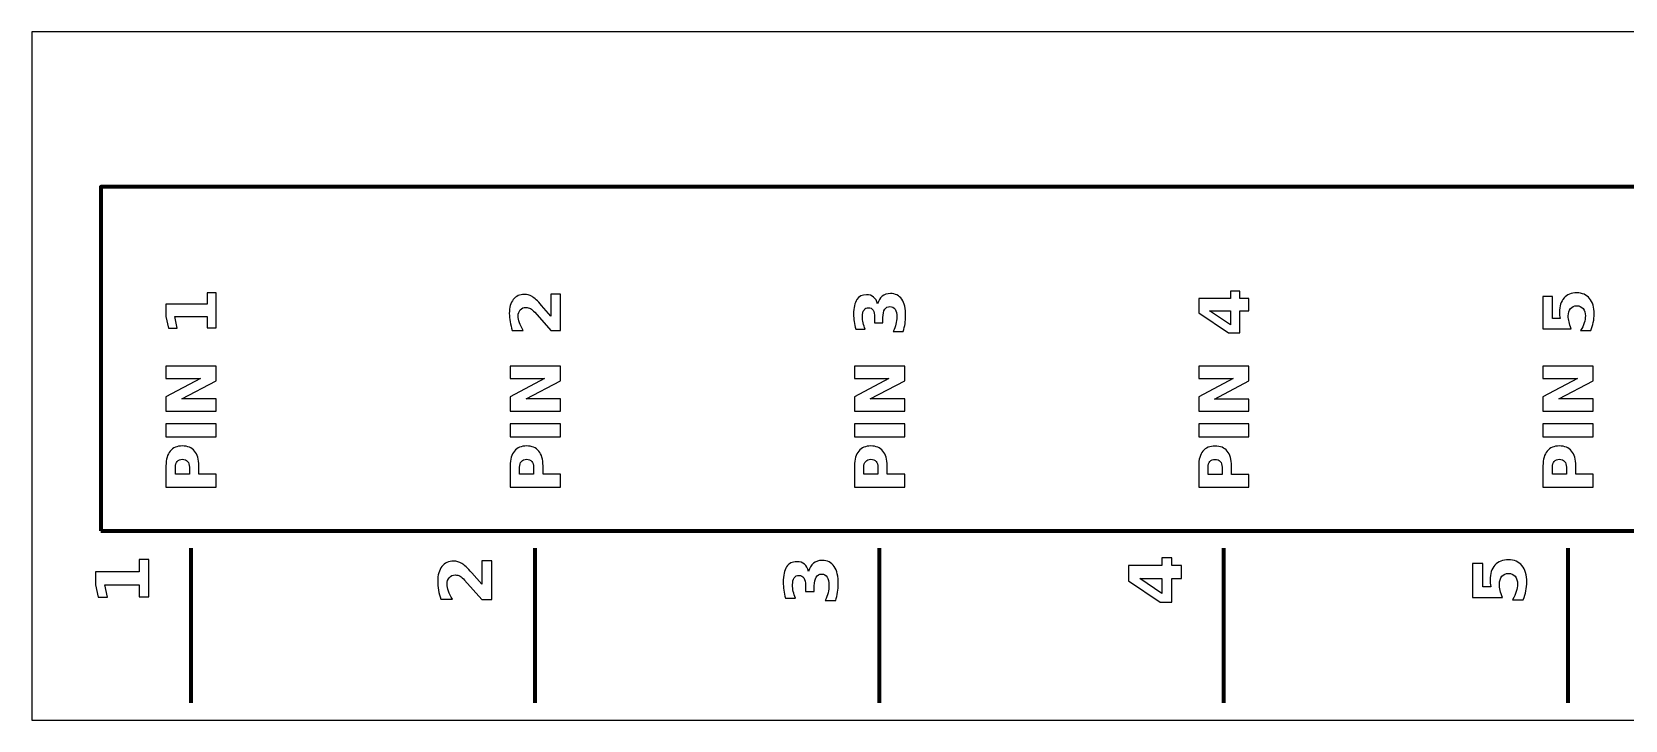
# Model space of a CAD drawing. Header units: centimetres. Extents: x -19.5 to -1.5, y -15.8 to -13.8.
# Drawn here: x -19.5 to -14.872, y -15.85 to -13.85 of the extents above; entities that cross this region are included whole.
import ezdxf

# ---------------------------------------------------------------- set-up
doc = ezdxf.new("R2010")
doc.units = ezdxf.units.CM
doc.header["$MEASUREMENT"] = 0
doc.layers.add('Layer 1', color=7, linetype='Continuous')

msp = doc.modelspace()

# ---------------------------------------------------------------- linework, layer by layer
at = {"layer": 'Layer 1', "color": 7}
msp.add_open_spline([(-19.5, -13.85), (-19.5, -13.85), (-1.5, -13.85), (-1.5, -13.85), (-1.5, -13.85), (-1.5, -13.85), (-1.5, -15.85), (-1.5, -15.85), (-1.5, -15.85), (-1.5, -15.85), (-19.5, -15.85), (-19.5, -15.85), (-19.5, -15.85), (-19.5, -15.85), (-19.5, -13.85), (-19.5, -13.85)], degree=3, knots=[0, 0, 0, 0, 0.25, 0.25, 0.25, 0.25, 0.5, 0.5, 0.5, 0.5, 0.75, 0.75, 0.75, 0.75, 1, 1, 1, 1], dxfattribs=at)
msp.add_open_spline([(-19.5, -13.85), (-19.5, -13.85), (-1.5, -13.85), (-1.5, -13.85), (-1.5, -13.85), (-1.5, -13.85), (-1.5, -15.85), (-1.5, -15.85), (-1.5, -15.85), (-1.5, -15.85), (-19.5, -15.85), (-19.5, -15.85), (-19.5, -15.85), (-19.5, -15.85), (-19.5, -13.85), (-19.5, -13.85)], degree=3, knots=[0, 0, 0, 0, 0.25, 0.25, 0.25, 0.25, 0.5, 0.5, 0.5, 0.5, 0.75, 0.75, 0.75, 0.75, 1, 1, 1, 1], dxfattribs=at)
at = {"layer": 'Layer 1', "color": 250, "lineweight": 100}
msp.add_open_spline([(-19.30001, -15.3), (-19.30001, -15.3), (-19.30001, -14.3), (-19.30001, -14.3), (-19.30001, -14.3), (-19.30001, -14.3), (-1.70001, -14.3), (-1.70001, -14.3), (-1.70001, -14.3), (-1.70001, -14.3), (-1.70001, -15.3), (-1.70001, -15.3), (-1.70001, -15.3), (-1.70001, -15.3), (-19.30001, -15.3), (-19.30001, -15.3)], degree=3, knots=[0, 0, 0, 0, 0.25, 0.25, 0.25, 0.25, 0.5, 0.5, 0.5, 0.5, 0.75, 0.75, 0.75, 0.75, 1, 1, 1, 1], dxfattribs=at)
at = {"layer": 'Layer 1', "color": 250}
for points, knots in [([(-18.99057, -14.71027), (-18.99057, -14.71027), (-18.99057, -14.67707), (-18.99057, -14.67707), (-18.99057, -14.67707), (-18.99057, -14.67707), (-19.0848, -14.67707), (-19.0848, -14.67707), (-19.0848, -14.67707), (-19.0848, -14.67707), (-19.07777, -14.71113), (-19.07777, -14.71113), (-19.07777, -14.71113), (-19.07777, -14.71113), (-19.10337, -14.71113), (-19.10337, -14.71113), (-19.10337, -14.71113), (-19.10337, -14.71113), (-19.1104, -14.67727), (-19.1104, -14.67727), (-19.1104, -14.67727), (-19.1104, -14.67727), (-19.1104, -14.64153), (-19.1104, -14.64153), (-19.1104, -14.64153), (-19.1104, -14.64153), (-18.99057, -14.64153), (-18.99057, -14.64153), (-18.99057, -14.64153), (-18.99057, -14.64153), (-18.99057, -14.60833), (-18.99057, -14.60833), (-18.99057, -14.60833), (-18.99057, -14.60833), (-18.9646, -14.60833), (-18.9646, -14.60833), (-18.9646, -14.60833), (-18.9646, -14.60833), (-18.9646, -14.71027), (-18.9646, -14.71027), (-18.9646, -14.71027), (-18.9646, -14.71027), (-18.99057, -14.71027), (-18.99057, -14.71027)], [0, 0, 0, 0, 0.0909091, 0.0909091, 0.0909091, 0.0909091, 0.1818182, 0.1818182, 0.1818182, 0.1818182, 0.2727273, 0.2727273, 0.2727273, 0.2727273, 0.3636364, 0.3636364, 0.3636364, 0.3636364, 0.4545455, 0.4545455, 0.4545455, 0.4545455, 0.5454545, 0.5454545, 0.5454545, 0.5454545, 0.6363636, 0.6363636, 0.6363636, 0.6363636, 0.7272727, 0.7272727, 0.7272727, 0.7272727, 0.8181818, 0.8181818, 0.8181818, 0.8181818, 0.9090909, 0.9090909, 0.9090909, 0.9090909, 1, 1, 1, 1]), ([(-17.99223, -14.67607), (-17.99223, -14.67607), (-17.99223, -14.6119), (-17.99223, -14.6119), (-17.99223, -14.6119), (-17.99223, -14.6119), (-17.9646, -14.6119), (-17.9646, -14.6119), (-17.9646, -14.6119), (-17.9646, -14.6119), (-17.9646, -14.71787), (-17.9646, -14.71787), (-17.9646, -14.71787), (-17.9646, -14.71787), (-17.99223, -14.71787), (-17.99223, -14.71787), (-17.99223, -14.71787), (-17.99223, -14.71787), (-18.0392, -14.66463), (-18.0392, -14.66463), (-18.0392, -14.66463), (-18.0435, -14.65987), (-18.0477, -14.65637), (-18.0518, -14.6541), (-18.0518, -14.6541), (-18.0559, -14.6518), (-18.06017, -14.65067), (-18.0646, -14.65067), (-18.0646, -14.65067), (-18.07143, -14.65067), (-18.07693, -14.65297), (-18.0811, -14.65757), (-18.0811, -14.65757), (-18.08527, -14.66213), (-18.08733, -14.66823), (-18.08733, -14.67587), (-18.08733, -14.67587), (-18.08733, -14.68173), (-18.08607, -14.68813), (-18.08357, -14.6951), (-18.08357, -14.6951), (-18.08107, -14.70207), (-18.07733, -14.70953), (-18.0724, -14.71747), (-18.0724, -14.71747), (-18.0724, -14.71747), (-18.10443, -14.71747), (-18.10443, -14.71747), (-18.10443, -14.71747), (-18.10723, -14.709), (-18.10937, -14.70063), (-18.11083, -14.69237), (-18.11083, -14.69237), (-18.1123, -14.6841), (-18.11303, -14.676), (-18.11303, -14.66803), (-18.11303, -14.66803), (-18.11303, -14.6506), (-18.1092, -14.63703), (-18.1015, -14.62737), (-18.1015, -14.62737), (-18.09383, -14.6177), (-18.08313, -14.61287), (-18.06937, -14.61287), (-18.06937, -14.61287), (-18.06143, -14.61287), (-18.05403, -14.61493), (-18.04717, -14.61903), (-18.04717, -14.61903), (-18.0403, -14.62313), (-18.0311, -14.63177), (-18.01957, -14.6449), (-18.01957, -14.6449), (-18.01957, -14.6449), (-17.99223, -14.67607), (-17.99223, -14.67607)], [0, 0, 0, 0, 0.0526316, 0.0526316, 0.0526316, 0.0526316, 0.1052632, 0.1052632, 0.1052632, 0.1052632, 0.1578947, 0.1578947, 0.1578947, 0.1578947, 0.2105263, 0.2105263, 0.2105263, 0.2105263, 0.2631579, 0.2631579, 0.2631579, 0.2631579, 0.3157895, 0.3157895, 0.3157895, 0.3157895, 0.3684211, 0.3684211, 0.3684211, 0.3684211, 0.4210526, 0.4210526, 0.4210526, 0.4210526, 0.4736842, 0.4736842, 0.4736842, 0.4736842, 0.5263158, 0.5263158, 0.5263158, 0.5263158, 0.5789474, 0.5789474, 0.5789474, 0.5789474, 0.6315789, 0.6315789, 0.6315789, 0.6315789, 0.6842105, 0.6842105, 0.6842105, 0.6842105, 0.7368421, 0.7368421, 0.7368421, 0.7368421, 0.7894737, 0.7894737, 0.7894737, 0.7894737, 0.8421053, 0.8421053, 0.8421053, 0.8421053, 0.8947368, 0.8947368, 0.8947368, 0.8947368, 0.9473684, 0.9473684, 0.9473684, 0.9473684, 1, 1, 1, 1]), ([(-17.04323, -14.64053), (-17.0407, -14.63073), (-17.03627, -14.62323), (-17.03, -14.61813), (-17.03, -14.61813), (-17.0237, -14.61303), (-17.01573, -14.61047), (-17.00603, -14.61047), (-17.00603, -14.61047), (-16.99157, -14.61047), (-16.98057, -14.616), (-16.97303, -14.62707), (-16.97303, -14.62707), (-16.96553, -14.63813), (-16.96177, -14.65427), (-16.96177, -14.6755), (-16.96177, -14.6755), (-16.96177, -14.683), (-16.96237, -14.6905), (-16.96357, -14.69803), (-16.96357, -14.69803), (-16.96477, -14.70553), (-16.9666, -14.71297), (-16.969, -14.72033), (-16.969, -14.72033), (-16.969, -14.72033), (-16.998, -14.72033), (-16.998, -14.72033), (-16.998, -14.72033), (-16.9945, -14.7133), (-16.99183, -14.70633), (-16.99003, -14.6994), (-16.99003, -14.6994), (-16.98827, -14.69247), (-16.98737, -14.68563), (-16.98737, -14.67893), (-16.98737, -14.67893), (-16.98737, -14.66897), (-16.9891, -14.66133), (-16.99253, -14.65603), (-16.99253, -14.65603), (-16.996, -14.65073), (-17.00093, -14.64807), (-17.0074, -14.64807), (-17.0074, -14.64807), (-17.01403, -14.64807), (-17.01907, -14.6508), (-17.02247, -14.65623), (-17.02247, -14.65623), (-17.0259, -14.66167), (-17.0276, -14.6697), (-17.0276, -14.6803), (-17.0276, -14.6803), (-17.0276, -14.6803), (-17.0276, -14.69533), (-17.0276, -14.69533), (-17.0276, -14.69533), (-17.0276, -14.69533), (-17.05183, -14.69533), (-17.05183, -14.69533), (-17.05183, -14.69533), (-17.05183, -14.69533), (-17.05183, -14.67953), (-17.05183, -14.67953), (-17.05183, -14.67953), (-17.05183, -14.67007), (-17.0533, -14.66307), (-17.05627, -14.65843), (-17.05627, -14.65843), (-17.05923, -14.6538), (-17.06373, -14.6515), (-17.06977, -14.6515), (-17.06977, -14.6515), (-17.07537, -14.6515), (-17.0797, -14.65373), (-17.08273, -14.65823), (-17.08273, -14.65823), (-17.0858, -14.66273), (-17.08733, -14.66907), (-17.08733, -14.67727), (-17.08733, -14.67727), (-17.08733, -14.68333), (-17.08667, -14.68943), (-17.0853, -14.69563), (-17.0853, -14.69563), (-17.08393, -14.7018), (-17.0819, -14.70793), (-17.07923, -14.71407), (-17.07923, -14.71407), (-17.07923, -14.71407), (-17.10677, -14.71407), (-17.10677, -14.71407), (-17.10677, -14.71407), (-17.10887, -14.70663), (-17.11043, -14.6993), (-17.11147, -14.692), (-17.11147, -14.692), (-17.1125, -14.6847), (-17.11303, -14.67757), (-17.11303, -14.67053), (-17.11303, -14.67053), (-17.11303, -14.6516), (-17.10993, -14.6374), (-17.1037, -14.628), (-17.1037, -14.628), (-17.0975, -14.6186), (-17.08813, -14.6139), (-17.07563, -14.6139), (-17.07563, -14.6139), (-17.06713, -14.6139), (-17.06013, -14.61613), (-17.0547, -14.62063), (-17.0547, -14.62063), (-17.04927, -14.62513), (-17.04543, -14.63177), (-17.04323, -14.64053)], [0, 0, 0, 0, 0.0344828, 0.0344828, 0.0344828, 0.0344828, 0.0689655, 0.0689655, 0.0689655, 0.0689655, 0.1034483, 0.1034483, 0.1034483, 0.1034483, 0.137931, 0.137931, 0.137931, 0.137931, 0.1724138, 0.1724138, 0.1724138, 0.1724138, 0.2068966, 0.2068966, 0.2068966, 0.2068966, 0.2413793, 0.2413793, 0.2413793, 0.2413793, 0.2758621, 0.2758621, 0.2758621, 0.2758621, 0.3103448, 0.3103448, 0.3103448, 0.3103448, 0.3448276, 0.3448276, 0.3448276, 0.3448276, 0.3793103, 0.3793103, 0.3793103, 0.3793103, 0.4137931, 0.4137931, 0.4137931, 0.4137931, 0.4482759, 0.4482759, 0.4482759, 0.4482759, 0.4827586, 0.4827586, 0.4827586, 0.4827586, 0.5172414, 0.5172414, 0.5172414, 0.5172414, 0.5517241, 0.5517241, 0.5517241, 0.5517241, 0.5862069, 0.5862069, 0.5862069, 0.5862069, 0.6206897, 0.6206897, 0.6206897, 0.6206897, 0.6551724, 0.6551724, 0.6551724, 0.6551724, 0.6896552, 0.6896552, 0.6896552, 0.6896552, 0.7241379, 0.7241379, 0.7241379, 0.7241379, 0.7586207, 0.7586207, 0.7586207, 0.7586207, 0.7931034, 0.7931034, 0.7931034, 0.7931034, 0.8275862, 0.8275862, 0.8275862, 0.8275862, 0.862069, 0.862069, 0.862069, 0.862069, 0.8965517, 0.8965517, 0.8965517, 0.8965517, 0.9310345, 0.9310345, 0.9310345, 0.9310345, 0.9655172, 0.9655172, 0.9655172, 0.9655172, 1, 1, 1, 1]), ([(-16.1105, -14.66648), (-16.1105, -14.66648), (-16.1105, -14.62468), (-16.1105, -14.62468), (-16.1105, -14.62468), (-16.1105, -14.62468), (-16.0185, -14.62468), (-16.0185, -14.62468), (-16.0185, -14.62468), (-16.0185, -14.62468), (-16.0185, -14.60388), (-16.0185, -14.60388), (-16.0185, -14.60388), (-16.0185, -14.60388), (-15.99127, -14.60388), (-15.99127, -14.60388), (-15.99127, -14.60388), (-15.99127, -14.60388), (-15.99127, -14.62468), (-15.99127, -14.62468), (-15.99127, -14.62468), (-15.99127, -14.62468), (-15.9647, -14.62468), (-15.9647, -14.62468), (-15.9647, -14.62468), (-15.9647, -14.62468), (-15.9647, -14.66021), (-15.9647, -14.66021), (-15.9647, -14.66021), (-15.9647, -14.66021), (-15.99127, -14.66021), (-15.99127, -14.66021), (-15.99127, -14.66021), (-15.99127, -14.66021), (-15.99127, -14.72488), (-15.99127, -14.72488), (-15.99127, -14.72488), (-15.99127, -14.72488), (-16.0235, -14.72488), (-16.0235, -14.72488), (-16.0235, -14.72488), (-16.0235, -14.72488), (-16.1105, -14.66648), (-16.1105, -14.66648)], [0, 0, 0, 0, 0.0909091, 0.0909091, 0.0909091, 0.0909091, 0.1818182, 0.1818182, 0.1818182, 0.1818182, 0.2727273, 0.2727273, 0.2727273, 0.2727273, 0.3636364, 0.3636364, 0.3636364, 0.3636364, 0.4545455, 0.4545455, 0.4545455, 0.4545455, 0.5454545, 0.5454545, 0.5454545, 0.5454545, 0.6363636, 0.6363636, 0.6363636, 0.6363636, 0.7272727, 0.7272727, 0.7272727, 0.7272727, 0.8181818, 0.8181818, 0.8181818, 0.8181818, 0.9090909, 0.9090909, 0.9090909, 0.9090909, 1, 1, 1, 1]), ([(-15.1104, -14.7125), (-15.1104, -14.7125), (-15.1104, -14.61903), (-15.1104, -14.61903), (-15.1104, -14.61903), (-15.1104, -14.61903), (-15.08277, -14.61903), (-15.08277, -14.61903), (-15.08277, -14.61903), (-15.08277, -14.61903), (-15.08277, -14.68253), (-15.08277, -14.68253), (-15.08277, -14.68253), (-15.08277, -14.68253), (-15.0602, -14.68253), (-15.0602, -14.68253), (-15.0602, -14.68253), (-15.06097, -14.67967), (-15.06157, -14.6768), (-15.062, -14.6739), (-15.062, -14.6739), (-15.06243, -14.671), (-15.06263, -14.66797), (-15.06263, -14.66487), (-15.06263, -14.66487), (-15.06263, -14.64707), (-15.0582, -14.63323), (-15.0493, -14.62333), (-15.0493, -14.62333), (-15.04043, -14.61343), (-15.02803, -14.6085), (-15.01217, -14.6085), (-15.01217, -14.6085), (-14.9964, -14.6085), (-14.98407, -14.6139), (-14.97513, -14.62467), (-14.97513, -14.62467), (-14.96623, -14.63543), (-14.96177, -14.6504), (-14.96177, -14.66953), (-14.96177, -14.66953), (-14.96177, -14.6778), (-14.96257, -14.686), (-14.96417, -14.6941), (-14.96417, -14.6941), (-14.96577, -14.7022), (-14.96817, -14.71027), (-14.97143, -14.71827), (-14.97143, -14.71827), (-14.97143, -14.71827), (-15.00103, -14.71827), (-15.00103, -14.71827), (-15.00103, -14.71827), (-14.99647, -14.71033), (-14.99307, -14.7028), (-14.99077, -14.69567), (-14.99077, -14.69567), (-14.9885, -14.68853), (-14.98737, -14.6818), (-14.98737, -14.6755), (-14.98737, -14.6755), (-14.98737, -14.66637), (-14.9896, -14.6592), (-14.99407, -14.65397), (-14.99407, -14.65397), (-14.9985, -14.64873), (-15.00453, -14.6461), (-15.01213, -14.6461), (-15.01213, -14.6461), (-15.01983, -14.6461), (-15.02587, -14.64873), (-15.0303, -14.65397), (-15.0303, -14.65397), (-15.03473, -14.6592), (-15.03693, -14.66637), (-15.03693, -14.6755), (-15.03693, -14.6755), (-15.03693, -14.6809), (-15.03623, -14.68667), (-15.03483, -14.69277), (-15.03483, -14.69277), (-15.03343, -14.6989), (-15.03127, -14.70547), (-15.02833, -14.7125), (-15.02833, -14.7125), (-15.02833, -14.7125), (-15.1104, -14.7125), (-15.1104, -14.7125)], [0, 0, 0, 0, 0.0454545, 0.0454545, 0.0454545, 0.0454545, 0.0909091, 0.0909091, 0.0909091, 0.0909091, 0.1363636, 0.1363636, 0.1363636, 0.1363636, 0.1818182, 0.1818182, 0.1818182, 0.1818182, 0.2272727, 0.2272727, 0.2272727, 0.2272727, 0.2727273, 0.2727273, 0.2727273, 0.2727273, 0.3181818, 0.3181818, 0.3181818, 0.3181818, 0.3636364, 0.3636364, 0.3636364, 0.3636364, 0.4090909, 0.4090909, 0.4090909, 0.4090909, 0.4545455, 0.4545455, 0.4545455, 0.4545455, 0.5, 0.5, 0.5, 0.5, 0.5454545, 0.5454545, 0.5454545, 0.5454545, 0.5909091, 0.5909091, 0.5909091, 0.5909091, 0.6363636, 0.6363636, 0.6363636, 0.6363636, 0.6818182, 0.6818182, 0.6818182, 0.6818182, 0.7272727, 0.7272727, 0.7272727, 0.7272727, 0.7727273, 0.7727273, 0.7727273, 0.7727273, 0.8181818, 0.8181818, 0.8181818, 0.8181818, 0.8636364, 0.8636364, 0.8636364, 0.8636364, 0.9090909, 0.9090909, 0.9090909, 0.9090909, 0.9545455, 0.9545455, 0.9545455, 0.9545455, 1, 1, 1, 1]), ([(-16.07953, -14.66021), (-16.07953, -14.66021), (-16.0185, -14.70145), (-16.0185, -14.70145), (-16.0185, -14.70145), (-16.0185, -14.70145), (-16.0185, -14.66021), (-16.0185, -14.66021), (-16.0185, -14.66021), (-16.0185, -14.66021), (-16.07953, -14.66021), (-16.07953, -14.66021)], [0, 0, 0, 0, 0.3333333, 0.3333333, 0.3333333, 0.3333333, 0.6666667, 0.6666667, 0.6666667, 0.6666667, 1, 1, 1, 1]), ([(-19.1104, -14.95233), (-19.1104, -14.95233), (-19.1104, -14.91033), (-19.1104, -14.91033), (-19.1104, -14.91033), (-19.1104, -14.91033), (-19.0104, -14.8573), (-19.0104, -14.8573), (-19.0104, -14.8573), (-19.0104, -14.8573), (-19.1104, -14.8573), (-19.1104, -14.8573), (-19.1104, -14.8573), (-19.1104, -14.8573), (-19.1104, -14.82167), (-19.1104, -14.82167), (-19.1104, -14.82167), (-19.1104, -14.82167), (-18.9646, -14.82167), (-18.9646, -14.82167), (-18.9646, -14.82167), (-18.9646, -14.82167), (-18.9646, -14.86367), (-18.9646, -14.86367), (-18.9646, -14.86367), (-18.9646, -14.86367), (-19.0646, -14.9167), (-19.0646, -14.9167), (-19.0646, -14.9167), (-19.0646, -14.9167), (-18.9646, -14.9167), (-18.9646, -14.9167), (-18.9646, -14.9167), (-18.9646, -14.9167), (-18.9646, -14.95233), (-18.9646, -14.95233), (-18.9646, -14.95233), (-18.9646, -14.95233), (-19.1104, -14.95233), (-19.1104, -14.95233)], [0, 0, 0, 0, 0.1, 0.1, 0.1, 0.1, 0.2, 0.2, 0.2, 0.2, 0.3, 0.3, 0.3, 0.3, 0.4, 0.4, 0.4, 0.4, 0.5, 0.5, 0.5, 0.5, 0.6, 0.6, 0.6, 0.6, 0.7, 0.7, 0.7, 0.7, 0.8, 0.8, 0.8, 0.8, 0.9, 0.9, 0.9, 0.9, 1, 1, 1, 1]), ([(-18.1104, -14.95233), (-18.1104, -14.95233), (-18.1104, -14.91033), (-18.1104, -14.91033), (-18.1104, -14.91033), (-18.1104, -14.91033), (-18.0104, -14.8573), (-18.0104, -14.8573), (-18.0104, -14.8573), (-18.0104, -14.8573), (-18.1104, -14.8573), (-18.1104, -14.8573), (-18.1104, -14.8573), (-18.1104, -14.8573), (-18.1104, -14.82167), (-18.1104, -14.82167), (-18.1104, -14.82167), (-18.1104, -14.82167), (-17.9646, -14.82167), (-17.9646, -14.82167), (-17.9646, -14.82167), (-17.9646, -14.82167), (-17.9646, -14.86367), (-17.9646, -14.86367), (-17.9646, -14.86367), (-17.9646, -14.86367), (-18.0646, -14.9167), (-18.0646, -14.9167), (-18.0646, -14.9167), (-18.0646, -14.9167), (-17.9646, -14.9167), (-17.9646, -14.9167), (-17.9646, -14.9167), (-17.9646, -14.9167), (-17.9646, -14.95233), (-17.9646, -14.95233), (-17.9646, -14.95233), (-17.9646, -14.95233), (-18.1104, -14.95233), (-18.1104, -14.95233)], [0, 0, 0, 0, 0.1, 0.1, 0.1, 0.1, 0.2, 0.2, 0.2, 0.2, 0.3, 0.3, 0.3, 0.3, 0.4, 0.4, 0.4, 0.4, 0.5, 0.5, 0.5, 0.5, 0.6, 0.6, 0.6, 0.6, 0.7, 0.7, 0.7, 0.7, 0.8, 0.8, 0.8, 0.8, 0.9, 0.9, 0.9, 0.9, 1, 1, 1, 1]), ([(-17.1104, -14.95233), (-17.1104, -14.95233), (-17.1104, -14.91033), (-17.1104, -14.91033), (-17.1104, -14.91033), (-17.1104, -14.91033), (-17.0104, -14.8573), (-17.0104, -14.8573), (-17.0104, -14.8573), (-17.0104, -14.8573), (-17.1104, -14.8573), (-17.1104, -14.8573), (-17.1104, -14.8573), (-17.1104, -14.8573), (-17.1104, -14.82167), (-17.1104, -14.82167), (-17.1104, -14.82167), (-17.1104, -14.82167), (-16.9646, -14.82167), (-16.9646, -14.82167), (-16.9646, -14.82167), (-16.9646, -14.82167), (-16.9646, -14.86367), (-16.9646, -14.86367), (-16.9646, -14.86367), (-16.9646, -14.86367), (-17.0646, -14.9167), (-17.0646, -14.9167), (-17.0646, -14.9167), (-17.0646, -14.9167), (-16.9646, -14.9167), (-16.9646, -14.9167), (-16.9646, -14.9167), (-16.9646, -14.9167), (-16.9646, -14.95233), (-16.9646, -14.95233), (-16.9646, -14.95233), (-16.9646, -14.95233), (-17.1104, -14.95233), (-17.1104, -14.95233)], [0, 0, 0, 0, 0.1, 0.1, 0.1, 0.1, 0.2, 0.2, 0.2, 0.2, 0.3, 0.3, 0.3, 0.3, 0.4, 0.4, 0.4, 0.4, 0.5, 0.5, 0.5, 0.5, 0.6, 0.6, 0.6, 0.6, 0.7, 0.7, 0.7, 0.7, 0.8, 0.8, 0.8, 0.8, 0.9, 0.9, 0.9, 0.9, 1, 1, 1, 1]), ([(-16.1105, -14.95251), (-16.1105, -14.95251), (-16.1105, -14.91051), (-16.1105, -14.91051), (-16.1105, -14.91051), (-16.1105, -14.91051), (-16.0105, -14.85748), (-16.0105, -14.85748), (-16.0105, -14.85748), (-16.0105, -14.85748), (-16.1105, -14.85748), (-16.1105, -14.85748), (-16.1105, -14.85748), (-16.1105, -14.85748), (-16.1105, -14.82185), (-16.1105, -14.82185), (-16.1105, -14.82185), (-16.1105, -14.82185), (-15.9647, -14.82185), (-15.9647, -14.82185), (-15.9647, -14.82185), (-15.9647, -14.82185), (-15.9647, -14.86385), (-15.9647, -14.86385), (-15.9647, -14.86385), (-15.9647, -14.86385), (-16.0647, -14.91688), (-16.0647, -14.91688), (-16.0647, -14.91688), (-16.0647, -14.91688), (-15.9647, -14.91688), (-15.9647, -14.91688), (-15.9647, -14.91688), (-15.9647, -14.91688), (-15.9647, -14.95251), (-15.9647, -14.95251), (-15.9647, -14.95251), (-15.9647, -14.95251), (-16.1105, -14.95251), (-16.1105, -14.95251)], [0, 0, 0, 0, 0.1, 0.1, 0.1, 0.1, 0.2, 0.2, 0.2, 0.2, 0.3, 0.3, 0.3, 0.3, 0.4, 0.4, 0.4, 0.4, 0.5, 0.5, 0.5, 0.5, 0.6, 0.6, 0.6, 0.6, 0.7, 0.7, 0.7, 0.7, 0.8, 0.8, 0.8, 0.8, 0.9, 0.9, 0.9, 0.9, 1, 1, 1, 1]), ([(-15.1104, -14.95233), (-15.1104, -14.95233), (-15.1104, -14.91033), (-15.1104, -14.91033), (-15.1104, -14.91033), (-15.1104, -14.91033), (-15.0104, -14.8573), (-15.0104, -14.8573), (-15.0104, -14.8573), (-15.0104, -14.8573), (-15.1104, -14.8573), (-15.1104, -14.8573), (-15.1104, -14.8573), (-15.1104, -14.8573), (-15.1104, -14.82167), (-15.1104, -14.82167), (-15.1104, -14.82167), (-15.1104, -14.82167), (-14.9646, -14.82167), (-14.9646, -14.82167), (-14.9646, -14.82167), (-14.9646, -14.82167), (-14.9646, -14.86367), (-14.9646, -14.86367), (-14.9646, -14.86367), (-14.9646, -14.86367), (-15.0646, -14.9167), (-15.0646, -14.9167), (-15.0646, -14.9167), (-15.0646, -14.9167), (-14.9646, -14.9167), (-14.9646, -14.9167), (-14.9646, -14.9167), (-14.9646, -14.9167), (-14.9646, -14.95233), (-14.9646, -14.95233), (-14.9646, -14.95233), (-14.9646, -14.95233), (-15.1104, -14.95233), (-15.1104, -14.95233)], [0, 0, 0, 0, 0.1, 0.1, 0.1, 0.1, 0.2, 0.2, 0.2, 0.2, 0.3, 0.3, 0.3, 0.3, 0.4, 0.4, 0.4, 0.4, 0.5, 0.5, 0.5, 0.5, 0.6, 0.6, 0.6, 0.6, 0.7, 0.7, 0.7, 0.7, 0.8, 0.8, 0.8, 0.8, 0.9, 0.9, 0.9, 0.9, 1, 1, 1, 1]), ([(-19.1104, -15.02673), (-19.1104, -15.02673), (-19.1104, -14.98913), (-19.1104, -14.98913), (-19.1104, -14.98913), (-19.1104, -14.98913), (-18.9646, -14.98913), (-18.9646, -14.98913), (-18.9646, -14.98913), (-18.9646, -14.98913), (-18.9646, -15.02673), (-18.9646, -15.02673), (-18.9646, -15.02673), (-18.9646, -15.02673), (-19.1104, -15.02673), (-19.1104, -15.02673)], [0, 0, 0, 0, 0.25, 0.25, 0.25, 0.25, 0.5, 0.5, 0.5, 0.5, 0.75, 0.75, 0.75, 0.75, 1, 1, 1, 1]), ([(-18.1104, -15.02673), (-18.1104, -15.02673), (-18.1104, -14.98913), (-18.1104, -14.98913), (-18.1104, -14.98913), (-18.1104, -14.98913), (-17.9646, -14.98913), (-17.9646, -14.98913), (-17.9646, -14.98913), (-17.9646, -14.98913), (-17.9646, -15.02673), (-17.9646, -15.02673), (-17.9646, -15.02673), (-17.9646, -15.02673), (-18.1104, -15.02673), (-18.1104, -15.02673)], [0, 0, 0, 0, 0.25, 0.25, 0.25, 0.25, 0.5, 0.5, 0.5, 0.5, 0.75, 0.75, 0.75, 0.75, 1, 1, 1, 1]), ([(-17.1104, -15.02673), (-17.1104, -15.02673), (-17.1104, -14.98913), (-17.1104, -14.98913), (-17.1104, -14.98913), (-17.1104, -14.98913), (-16.9646, -14.98913), (-16.9646, -14.98913), (-16.9646, -14.98913), (-16.9646, -14.98913), (-16.9646, -15.02673), (-16.9646, -15.02673), (-16.9646, -15.02673), (-16.9646, -15.02673), (-17.1104, -15.02673), (-17.1104, -15.02673)], [0, 0, 0, 0, 0.25, 0.25, 0.25, 0.25, 0.5, 0.5, 0.5, 0.5, 0.75, 0.75, 0.75, 0.75, 1, 1, 1, 1]), ([(-16.1105, -15.02691), (-16.1105, -15.02691), (-16.1105, -14.98931), (-16.1105, -14.98931), (-16.1105, -14.98931), (-16.1105, -14.98931), (-15.9647, -14.98931), (-15.9647, -14.98931), (-15.9647, -14.98931), (-15.9647, -14.98931), (-15.9647, -15.02691), (-15.9647, -15.02691), (-15.9647, -15.02691), (-15.9647, -15.02691), (-16.1105, -15.02691), (-16.1105, -15.02691)], [0, 0, 0, 0, 0.25, 0.25, 0.25, 0.25, 0.5, 0.5, 0.5, 0.5, 0.75, 0.75, 0.75, 0.75, 1, 1, 1, 1]), ([(-15.1104, -15.02673), (-15.1104, -15.02673), (-15.1104, -14.98913), (-15.1104, -14.98913), (-15.1104, -14.98913), (-15.1104, -14.98913), (-14.9646, -14.98913), (-14.9646, -14.98913), (-14.9646, -14.98913), (-14.9646, -14.98913), (-14.9646, -15.02673), (-14.9646, -15.02673), (-14.9646, -15.02673), (-14.9646, -15.02673), (-15.1104, -15.02673), (-15.1104, -15.02673)], [0, 0, 0, 0, 0.25, 0.25, 0.25, 0.25, 0.5, 0.5, 0.5, 0.5, 0.75, 0.75, 0.75, 0.75, 1, 1, 1, 1]), ([(-19.1104, -15.1733), (-19.1104, -15.1733), (-19.1104, -15.1109), (-19.1104, -15.1109), (-19.1104, -15.1109), (-19.1104, -15.09234), (-19.10627, -15.0781), (-19.09803, -15.06817), (-19.09803, -15.06817), (-19.0898, -15.05824), (-19.07807, -15.05327), (-19.06283, -15.05327), (-19.06283, -15.05327), (-19.04757, -15.05327), (-19.0358, -15.05824), (-19.02757, -15.06817), (-19.02757, -15.06817), (-19.01933, -15.0781), (-19.0152, -15.09234), (-19.0152, -15.1109), (-19.0152, -15.1109), (-19.0152, -15.1109), (-19.0152, -15.1357), (-19.0152, -15.1357), (-19.0152, -15.1357), (-19.0152, -15.1357), (-18.9646, -15.1357), (-18.9646, -15.1357), (-18.9646, -15.1357), (-18.9646, -15.1357), (-18.9646, -15.1733), (-18.9646, -15.1733), (-18.9646, -15.1733), (-18.9646, -15.1733), (-19.1104, -15.1733), (-19.1104, -15.1733)], [0, 0, 0, 0, 0.1111111, 0.1111111, 0.1111111, 0.1111111, 0.2222222, 0.2222222, 0.2222222, 0.2222222, 0.3333333, 0.3333333, 0.3333333, 0.3333333, 0.4444444, 0.4444444, 0.4444444, 0.4444444, 0.5555556, 0.5555556, 0.5555556, 0.5555556, 0.6666667, 0.6666667, 0.6666667, 0.6666667, 0.7777778, 0.7777778, 0.7777778, 0.7777778, 0.8888889, 0.8888889, 0.8888889, 0.8888889, 1, 1, 1, 1]), ([(-18.1104, -15.1733), (-18.1104, -15.1733), (-18.1104, -15.1109), (-18.1104, -15.1109), (-18.1104, -15.1109), (-18.1104, -15.09234), (-18.10627, -15.0781), (-18.09803, -15.06817), (-18.09803, -15.06817), (-18.0898, -15.05824), (-18.07807, -15.05327), (-18.06283, -15.05327), (-18.06283, -15.05327), (-18.04757, -15.05327), (-18.0358, -15.05824), (-18.02757, -15.06817), (-18.02757, -15.06817), (-18.01933, -15.0781), (-18.0152, -15.09234), (-18.0152, -15.1109), (-18.0152, -15.1109), (-18.0152, -15.1109), (-18.0152, -15.1357), (-18.0152, -15.1357), (-18.0152, -15.1357), (-18.0152, -15.1357), (-17.9646, -15.1357), (-17.9646, -15.1357), (-17.9646, -15.1357), (-17.9646, -15.1357), (-17.9646, -15.1733), (-17.9646, -15.1733), (-17.9646, -15.1733), (-17.9646, -15.1733), (-18.1104, -15.1733), (-18.1104, -15.1733)], [0, 0, 0, 0, 0.1111111, 0.1111111, 0.1111111, 0.1111111, 0.2222222, 0.2222222, 0.2222222, 0.2222222, 0.3333333, 0.3333333, 0.3333333, 0.3333333, 0.4444444, 0.4444444, 0.4444444, 0.4444444, 0.5555556, 0.5555556, 0.5555556, 0.5555556, 0.6666667, 0.6666667, 0.6666667, 0.6666667, 0.7777778, 0.7777778, 0.7777778, 0.7777778, 0.8888889, 0.8888889, 0.8888889, 0.8888889, 1, 1, 1, 1]), ([(-17.1104, -15.1733), (-17.1104, -15.1733), (-17.1104, -15.1109), (-17.1104, -15.1109), (-17.1104, -15.1109), (-17.1104, -15.09234), (-17.10627, -15.0781), (-17.09803, -15.06817), (-17.09803, -15.06817), (-17.0898, -15.05824), (-17.07807, -15.05327), (-17.06283, -15.05327), (-17.06283, -15.05327), (-17.04757, -15.05327), (-17.0358, -15.05824), (-17.02757, -15.06817), (-17.02757, -15.06817), (-17.01933, -15.0781), (-17.0152, -15.09234), (-17.0152, -15.1109), (-17.0152, -15.1109), (-17.0152, -15.1109), (-17.0152, -15.1357), (-17.0152, -15.1357), (-17.0152, -15.1357), (-17.0152, -15.1357), (-16.9646, -15.1357), (-16.9646, -15.1357), (-16.9646, -15.1357), (-16.9646, -15.1357), (-16.9646, -15.1733), (-16.9646, -15.1733), (-16.9646, -15.1733), (-16.9646, -15.1733), (-17.1104, -15.1733), (-17.1104, -15.1733)], [0, 0, 0, 0, 0.1111111, 0.1111111, 0.1111111, 0.1111111, 0.2222222, 0.2222222, 0.2222222, 0.2222222, 0.3333333, 0.3333333, 0.3333333, 0.3333333, 0.4444444, 0.4444444, 0.4444444, 0.4444444, 0.5555556, 0.5555556, 0.5555556, 0.5555556, 0.6666667, 0.6666667, 0.6666667, 0.6666667, 0.7777778, 0.7777778, 0.7777778, 0.7777778, 0.8888889, 0.8888889, 0.8888889, 0.8888889, 1, 1, 1, 1]), ([(-16.1105, -15.17348), (-16.1105, -15.17348), (-16.1105, -15.11108), (-16.1105, -15.11108), (-16.1105, -15.11108), (-16.1105, -15.09252), (-16.10637, -15.07828), (-16.09813, -15.06835), (-16.09813, -15.06835), (-16.0899, -15.05842), (-16.07817, -15.05345), (-16.06293, -15.05345), (-16.06293, -15.05345), (-16.04767, -15.05345), (-16.0359, -15.05842), (-16.02767, -15.06835), (-16.02767, -15.06835), (-16.01943, -15.07828), (-16.0153, -15.09252), (-16.0153, -15.11108), (-16.0153, -15.11108), (-16.0153, -15.11108), (-16.0153, -15.13588), (-16.0153, -15.13588), (-16.0153, -15.13588), (-16.0153, -15.13588), (-15.9647, -15.13588), (-15.9647, -15.13588), (-15.9647, -15.13588), (-15.9647, -15.13588), (-15.9647, -15.17348), (-15.9647, -15.17348), (-15.9647, -15.17348), (-15.9647, -15.17348), (-16.1105, -15.17348), (-16.1105, -15.17348)], [0, 0, 0, 0, 0.1111111, 0.1111111, 0.1111111, 0.1111111, 0.2222222, 0.2222222, 0.2222222, 0.2222222, 0.3333333, 0.3333333, 0.3333333, 0.3333333, 0.4444444, 0.4444444, 0.4444444, 0.4444444, 0.5555556, 0.5555556, 0.5555556, 0.5555556, 0.6666667, 0.6666667, 0.6666667, 0.6666667, 0.7777778, 0.7777778, 0.7777778, 0.7777778, 0.8888889, 0.8888889, 0.8888889, 0.8888889, 1, 1, 1, 1]), ([(-15.1104, -15.1733), (-15.1104, -15.1733), (-15.1104, -15.1109), (-15.1104, -15.1109), (-15.1104, -15.1109), (-15.1104, -15.09234), (-15.10627, -15.0781), (-15.09803, -15.06817), (-15.09803, -15.06817), (-15.0898, -15.05824), (-15.07807, -15.05327), (-15.06283, -15.05327), (-15.06283, -15.05327), (-15.04757, -15.05327), (-15.0358, -15.05824), (-15.02757, -15.06817), (-15.02757, -15.06817), (-15.01933, -15.0781), (-15.0152, -15.09234), (-15.0152, -15.1109), (-15.0152, -15.1109), (-15.0152, -15.1109), (-15.0152, -15.1357), (-15.0152, -15.1357), (-15.0152, -15.1357), (-15.0152, -15.1357), (-14.9646, -15.1357), (-14.9646, -15.1357), (-14.9646, -15.1357), (-14.9646, -15.1357), (-14.9646, -15.1733), (-14.9646, -15.1733), (-14.9646, -15.1733), (-14.9646, -15.1733), (-15.1104, -15.1733), (-15.1104, -15.1733)], [0, 0, 0, 0, 0.1111111, 0.1111111, 0.1111111, 0.1111111, 0.2222222, 0.2222222, 0.2222222, 0.2222222, 0.3333333, 0.3333333, 0.3333333, 0.3333333, 0.4444444, 0.4444444, 0.4444444, 0.4444444, 0.5555556, 0.5555556, 0.5555556, 0.5555556, 0.6666667, 0.6666667, 0.6666667, 0.6666667, 0.7777778, 0.7777778, 0.7777778, 0.7777778, 0.8888889, 0.8888889, 0.8888889, 0.8888889, 1, 1, 1, 1]), ([(-19.08317, -15.1357), (-19.08317, -15.1357), (-19.04243, -15.1357), (-19.04243, -15.1357), (-19.04243, -15.1357), (-19.04243, -15.1357), (-19.04243, -15.1149), (-19.04243, -15.1149), (-19.04243, -15.1149), (-19.04243, -15.1076), (-19.0442, -15.10197), (-19.04777, -15.098), (-19.04777, -15.098), (-19.0513, -15.09404), (-19.05633, -15.09204), (-19.06283, -15.09204), (-19.06283, -15.09204), (-19.06937, -15.09204), (-19.07437, -15.09404), (-19.0779, -15.098), (-19.0779, -15.098), (-19.0814, -15.10197), (-19.08317, -15.1076), (-19.08317, -15.1149), (-19.08317, -15.1149), (-19.08317, -15.1149), (-19.08317, -15.1357), (-19.08317, -15.1357)], [0, 0, 0, 0, 0.1428571, 0.1428571, 0.1428571, 0.1428571, 0.2857143, 0.2857143, 0.2857143, 0.2857143, 0.4285714, 0.4285714, 0.4285714, 0.4285714, 0.5714286, 0.5714286, 0.5714286, 0.5714286, 0.7142857, 0.7142857, 0.7142857, 0.7142857, 0.8571429, 0.8571429, 0.8571429, 0.8571429, 1, 1, 1, 1]), ([(-18.08317, -15.1357), (-18.08317, -15.1357), (-18.04243, -15.1357), (-18.04243, -15.1357), (-18.04243, -15.1357), (-18.04243, -15.1357), (-18.04243, -15.1149), (-18.04243, -15.1149), (-18.04243, -15.1149), (-18.04243, -15.1076), (-18.0442, -15.10197), (-18.04777, -15.098), (-18.04777, -15.098), (-18.0513, -15.09404), (-18.05633, -15.09204), (-18.06283, -15.09204), (-18.06283, -15.09204), (-18.06937, -15.09204), (-18.07437, -15.09404), (-18.0779, -15.098), (-18.0779, -15.098), (-18.0814, -15.10197), (-18.08317, -15.1076), (-18.08317, -15.1149), (-18.08317, -15.1149), (-18.08317, -15.1149), (-18.08317, -15.1357), (-18.08317, -15.1357)], [0, 0, 0, 0, 0.1428571, 0.1428571, 0.1428571, 0.1428571, 0.2857143, 0.2857143, 0.2857143, 0.2857143, 0.4285714, 0.4285714, 0.4285714, 0.4285714, 0.5714286, 0.5714286, 0.5714286, 0.5714286, 0.7142857, 0.7142857, 0.7142857, 0.7142857, 0.8571429, 0.8571429, 0.8571429, 0.8571429, 1, 1, 1, 1]), ([(-17.08317, -15.1357), (-17.08317, -15.1357), (-17.04243, -15.1357), (-17.04243, -15.1357), (-17.04243, -15.1357), (-17.04243, -15.1357), (-17.04243, -15.1149), (-17.04243, -15.1149), (-17.04243, -15.1149), (-17.04243, -15.1076), (-17.0442, -15.10197), (-17.04777, -15.098), (-17.04777, -15.098), (-17.0513, -15.09404), (-17.05633, -15.09204), (-17.06283, -15.09204), (-17.06283, -15.09204), (-17.06937, -15.09204), (-17.07437, -15.09404), (-17.0779, -15.098), (-17.0779, -15.098), (-17.0814, -15.10197), (-17.08317, -15.1076), (-17.08317, -15.1149), (-17.08317, -15.1149), (-17.08317, -15.1149), (-17.08317, -15.1357), (-17.08317, -15.1357)], [0, 0, 0, 0, 0.1428571, 0.1428571, 0.1428571, 0.1428571, 0.2857143, 0.2857143, 0.2857143, 0.2857143, 0.4285714, 0.4285714, 0.4285714, 0.4285714, 0.5714286, 0.5714286, 0.5714286, 0.5714286, 0.7142857, 0.7142857, 0.7142857, 0.7142857, 0.8571429, 0.8571429, 0.8571429, 0.8571429, 1, 1, 1, 1]), ([(-16.08327, -15.13588), (-16.08327, -15.13588), (-16.04253, -15.13588), (-16.04253, -15.13588), (-16.04253, -15.13588), (-16.04253, -15.13588), (-16.04253, -15.11508), (-16.04253, -15.11508), (-16.04253, -15.11508), (-16.04253, -15.10778), (-16.0443, -15.10215), (-16.04787, -15.09818), (-16.04787, -15.09818), (-16.0514, -15.09422), (-16.05643, -15.09222), (-16.06293, -15.09222), (-16.06293, -15.09222), (-16.06947, -15.09222), (-16.07447, -15.09422), (-16.078, -15.09818), (-16.078, -15.09818), (-16.0815, -15.10215), (-16.08327, -15.10778), (-16.08327, -15.11508), (-16.08327, -15.11508), (-16.08327, -15.11508), (-16.08327, -15.13588), (-16.08327, -15.13588)], [0, 0, 0, 0, 0.1428571, 0.1428571, 0.1428571, 0.1428571, 0.2857143, 0.2857143, 0.2857143, 0.2857143, 0.4285714, 0.4285714, 0.4285714, 0.4285714, 0.5714286, 0.5714286, 0.5714286, 0.5714286, 0.7142857, 0.7142857, 0.7142857, 0.7142857, 0.8571429, 0.8571429, 0.8571429, 0.8571429, 1, 1, 1, 1]), ([(-15.08317, -15.1357), (-15.08317, -15.1357), (-15.04243, -15.1357), (-15.04243, -15.1357), (-15.04243, -15.1357), (-15.04243, -15.1357), (-15.04243, -15.1149), (-15.04243, -15.1149), (-15.04243, -15.1149), (-15.04243, -15.1076), (-15.0442, -15.10197), (-15.04777, -15.098), (-15.04777, -15.098), (-15.0513, -15.09404), (-15.05633, -15.09204), (-15.06283, -15.09204), (-15.06283, -15.09204), (-15.06937, -15.09204), (-15.07437, -15.09404), (-15.0779, -15.098), (-15.0779, -15.098), (-15.0814, -15.10197), (-15.08317, -15.1076), (-15.08317, -15.1149), (-15.08317, -15.1149), (-15.08317, -15.1149), (-15.08317, -15.1357), (-15.08317, -15.1357)], [0, 0, 0, 0, 0.1428571, 0.1428571, 0.1428571, 0.1428571, 0.2857143, 0.2857143, 0.2857143, 0.2857143, 0.4285714, 0.4285714, 0.4285714, 0.4285714, 0.5714286, 0.5714286, 0.5714286, 0.5714286, 0.7142857, 0.7142857, 0.7142857, 0.7142857, 0.8571429, 0.8571429, 0.8571429, 0.8571429, 1, 1, 1, 1]), ([(-19.18784, -15.49155), (-19.18784, -15.49155), (-19.18784, -15.45641), (-19.18784, -15.45641), (-19.18784, -15.45641), (-19.18784, -15.45641), (-19.28757, -15.45641), (-19.28757, -15.45641), (-19.28757, -15.45641), (-19.28757, -15.45641), (-19.28013, -15.49247), (-19.28013, -15.49247), (-19.28013, -15.49247), (-19.28013, -15.49247), (-19.30722, -15.49247), (-19.30722, -15.49247), (-19.30722, -15.49247), (-19.30722, -15.49247), (-19.31467, -15.45662), (-19.31467, -15.45662), (-19.31467, -15.45662), (-19.31467, -15.45662), (-19.31467, -15.41881), (-19.31467, -15.41881), (-19.31467, -15.41881), (-19.31467, -15.41881), (-19.18784, -15.41881), (-19.18784, -15.41881), (-19.18784, -15.41881), (-19.18784, -15.41881), (-19.18784, -15.38367), (-19.18784, -15.38367), (-19.18784, -15.38367), (-19.18784, -15.38367), (-19.16036, -15.38367), (-19.16036, -15.38367), (-19.16036, -15.38367), (-19.16036, -15.38367), (-19.16036, -15.49155), (-19.16036, -15.49155), (-19.16036, -15.49155), (-19.16036, -15.49155), (-19.18784, -15.49155), (-19.18784, -15.49155)], [0, 0, 0, 0, 0.0909091, 0.0909091, 0.0909091, 0.0909091, 0.1818182, 0.1818182, 0.1818182, 0.1818182, 0.2727273, 0.2727273, 0.2727273, 0.2727273, 0.3636364, 0.3636364, 0.3636364, 0.3636364, 0.4545455, 0.4545455, 0.4545455, 0.4545455, 0.5454545, 0.5454545, 0.5454545, 0.5454545, 0.6363636, 0.6363636, 0.6363636, 0.6363636, 0.7272727, 0.7272727, 0.7272727, 0.7272727, 0.8181818, 0.8181818, 0.8181818, 0.8181818, 0.9090909, 0.9090909, 0.9090909, 0.9090909, 1, 1, 1, 1]), ([(-18.19319, -15.45494), (-18.19319, -15.45494), (-18.19319, -15.38703), (-18.19319, -15.38703), (-18.19319, -15.38703), (-18.19319, -15.38703), (-18.16394, -15.38703), (-18.16394, -15.38703), (-18.16394, -15.38703), (-18.16394, -15.38703), (-18.16394, -15.49918), (-18.16394, -15.49918), (-18.16394, -15.49918), (-18.16394, -15.49918), (-18.19319, -15.49918), (-18.19319, -15.49918), (-18.19319, -15.49918), (-18.19319, -15.49918), (-18.24289, -15.44284), (-18.24289, -15.44284), (-18.24289, -15.44284), (-18.24744, -15.4378), (-18.25189, -15.43409), (-18.25623, -15.4317), (-18.25623, -15.4317), (-18.26057, -15.42926), (-18.26508, -15.42806), (-18.26977, -15.42806), (-18.26977, -15.42806), (-18.27701, -15.42806), (-18.28283, -15.4305), (-18.28724, -15.43536), (-18.28724, -15.43536), (-18.29165, -15.4402), (-18.29383, -15.44665), (-18.29383, -15.45473), (-18.29383, -15.45473), (-18.29383, -15.46094), (-18.29249, -15.46771), (-18.28985, -15.47509), (-18.28985, -15.47509), (-18.2872, -15.48246), (-18.28325, -15.49036), (-18.27803, -15.49876), (-18.27803, -15.49876), (-18.27803, -15.49876), (-18.31193, -15.49876), (-18.31193, -15.49876), (-18.31193, -15.49876), (-18.3149, -15.4898), (-18.31715, -15.48094), (-18.31871, -15.47219), (-18.31871, -15.47219), (-18.32026, -15.46345), (-18.32103, -15.45487), (-18.32103, -15.44644), (-18.32103, -15.44644), (-18.32103, -15.42799), (-18.31698, -15.41363), (-18.30883, -15.4034), (-18.30883, -15.4034), (-18.30071, -15.39317), (-18.28939, -15.38806), (-18.27482, -15.38806), (-18.27482, -15.38806), (-18.26642, -15.38806), (-18.25859, -15.39024), (-18.25132, -15.39458), (-18.25132, -15.39458), (-18.24406, -15.39892), (-18.23432, -15.40806), (-18.22211, -15.42196), (-18.22211, -15.42196), (-18.22211, -15.42196), (-18.19319, -15.45494), (-18.19319, -15.45494)], [0, 0, 0, 0, 0.0526316, 0.0526316, 0.0526316, 0.0526316, 0.1052632, 0.1052632, 0.1052632, 0.1052632, 0.1578947, 0.1578947, 0.1578947, 0.1578947, 0.2105263, 0.2105263, 0.2105263, 0.2105263, 0.2631579, 0.2631579, 0.2631579, 0.2631579, 0.3157895, 0.3157895, 0.3157895, 0.3157895, 0.3684211, 0.3684211, 0.3684211, 0.3684211, 0.4210526, 0.4210526, 0.4210526, 0.4210526, 0.4736842, 0.4736842, 0.4736842, 0.4736842, 0.5263158, 0.5263158, 0.5263158, 0.5263158, 0.5789474, 0.5789474, 0.5789474, 0.5789474, 0.6315789, 0.6315789, 0.6315789, 0.6315789, 0.6842105, 0.6842105, 0.6842105, 0.6842105, 0.7368421, 0.7368421, 0.7368421, 0.7368421, 0.7894737, 0.7894737, 0.7894737, 0.7894737, 0.8421053, 0.8421053, 0.8421053, 0.8421053, 0.8947368, 0.8947368, 0.8947368, 0.8947368, 0.9473684, 0.9473684, 0.9473684, 0.9473684, 1, 1, 1, 1]), ([(-17.24358, -15.41775), (-17.2409, -15.40738), (-17.23621, -15.39944), (-17.22958, -15.39404), (-17.22958, -15.39404), (-17.22291, -15.38864), (-17.21448, -15.38593), (-17.20421, -15.38593), (-17.20421, -15.38593), (-17.1889, -15.38593), (-17.17726, -15.39178), (-17.16929, -15.40349), (-17.16929, -15.40349), (-17.16135, -15.41521), (-17.15736, -15.43228), (-17.15736, -15.45475), (-17.15736, -15.45475), (-17.15736, -15.46269), (-17.158, -15.47063), (-17.15927, -15.4786), (-17.15927, -15.4786), (-17.16054, -15.48654), (-17.16248, -15.49441), (-17.16502, -15.5022), (-17.16502, -15.5022), (-17.16502, -15.5022), (-17.19571, -15.5022), (-17.19571, -15.5022), (-17.19571, -15.5022), (-17.192, -15.49476), (-17.18918, -15.48739), (-17.18728, -15.48005), (-17.18728, -15.48005), (-17.18541, -15.47271), (-17.18446, -15.46548), (-17.18446, -15.45839), (-17.18446, -15.45839), (-17.18446, -15.44784), (-17.18629, -15.43976), (-17.18992, -15.43415), (-17.18992, -15.43415), (-17.19359, -15.42854), (-17.19881, -15.42572), (-17.20566, -15.42572), (-17.20566, -15.42572), (-17.21268, -15.42572), (-17.218, -15.42861), (-17.2216, -15.43436), (-17.2216, -15.43436), (-17.22524, -15.44011), (-17.22704, -15.44862), (-17.22704, -15.45983), (-17.22704, -15.45983), (-17.22704, -15.45983), (-17.22704, -15.47574), (-17.22704, -15.47574), (-17.22704, -15.47574), (-17.22704, -15.47574), (-17.25268, -15.47574), (-17.25268, -15.47574), (-17.25268, -15.47574), (-17.25268, -15.47574), (-17.25268, -15.45902), (-17.25268, -15.45902), (-17.25268, -15.45902), (-17.25268, -15.449), (-17.25424, -15.4416), (-17.25738, -15.43669), (-17.25738, -15.43669), (-17.26052, -15.43179), (-17.26528, -15.42935), (-17.27166, -15.42935), (-17.27166, -15.42935), (-17.27759, -15.42935), (-17.28218, -15.43172), (-17.28539, -15.43648), (-17.28539, -15.43648), (-17.28863, -15.44124), (-17.29025, -15.44795), (-17.29025, -15.45662), (-17.29025, -15.45662), (-17.29025, -15.46304), (-17.28955, -15.4695), (-17.2881, -15.47606), (-17.2881, -15.47606), (-17.28666, -15.48259), (-17.2845, -15.48908), (-17.28168, -15.49557), (-17.28168, -15.49557), (-17.28168, -15.49557), (-17.31082, -15.49557), (-17.31082, -15.49557), (-17.31082, -15.49557), (-17.31304, -15.4877), (-17.3147, -15.47994), (-17.3158, -15.47222), (-17.3158, -15.47222), (-17.31689, -15.46449), (-17.31745, -15.45694), (-17.31745, -15.4495), (-17.31745, -15.4495), (-17.31745, -15.42946), (-17.31417, -15.41443), (-17.30758, -15.40448), (-17.30758, -15.40448), (-17.30101, -15.39453), (-17.2911, -15.38956), (-17.27787, -15.38956), (-17.27787, -15.38956), (-17.26888, -15.38956), (-17.26147, -15.39192), (-17.25572, -15.39669), (-17.25572, -15.39669), (-17.24997, -15.40145), (-17.24591, -15.40847), (-17.24358, -15.41775)], [0, 0, 0, 0, 0.0344828, 0.0344828, 0.0344828, 0.0344828, 0.0689655, 0.0689655, 0.0689655, 0.0689655, 0.1034483, 0.1034483, 0.1034483, 0.1034483, 0.137931, 0.137931, 0.137931, 0.137931, 0.1724138, 0.1724138, 0.1724138, 0.1724138, 0.2068966, 0.2068966, 0.2068966, 0.2068966, 0.2413793, 0.2413793, 0.2413793, 0.2413793, 0.2758621, 0.2758621, 0.2758621, 0.2758621, 0.3103448, 0.3103448, 0.3103448, 0.3103448, 0.3448276, 0.3448276, 0.3448276, 0.3448276, 0.3793103, 0.3793103, 0.3793103, 0.3793103, 0.4137931, 0.4137931, 0.4137931, 0.4137931, 0.4482759, 0.4482759, 0.4482759, 0.4482759, 0.4827586, 0.4827586, 0.4827586, 0.4827586, 0.5172414, 0.5172414, 0.5172414, 0.5172414, 0.5517241, 0.5517241, 0.5517241, 0.5517241, 0.5862069, 0.5862069, 0.5862069, 0.5862069, 0.6206897, 0.6206897, 0.6206897, 0.6206897, 0.6551724, 0.6551724, 0.6551724, 0.6551724, 0.6896552, 0.6896552, 0.6896552, 0.6896552, 0.7241379, 0.7241379, 0.7241379, 0.7241379, 0.7586207, 0.7586207, 0.7586207, 0.7586207, 0.7931034, 0.7931034, 0.7931034, 0.7931034, 0.8275862, 0.8275862, 0.8275862, 0.8275862, 0.862069, 0.862069, 0.862069, 0.862069, 0.8965517, 0.8965517, 0.8965517, 0.8965517, 0.9310345, 0.9310345, 0.9310345, 0.9310345, 0.9655172, 0.9655172, 0.9655172, 0.9655172, 1, 1, 1, 1]), ([(-16.31467, -15.44502), (-16.31467, -15.44502), (-16.31467, -15.40078), (-16.31467, -15.40078), (-16.31467, -15.40078), (-16.31467, -15.40078), (-16.2173, -15.40078), (-16.2173, -15.40078), (-16.2173, -15.40078), (-16.2173, -15.40078), (-16.2173, -15.37876), (-16.2173, -15.37876), (-16.2173, -15.37876), (-16.2173, -15.37876), (-16.18848, -15.37876), (-16.18848, -15.37876), (-16.18848, -15.37876), (-16.18848, -15.37876), (-16.18848, -15.40078), (-16.18848, -15.40078), (-16.18848, -15.40078), (-16.18848, -15.40078), (-16.16036, -15.40078), (-16.16036, -15.40078), (-16.16036, -15.40078), (-16.16036, -15.40078), (-16.16036, -15.43838), (-16.16036, -15.43838), (-16.16036, -15.43838), (-16.16036, -15.43838), (-16.18848, -15.43838), (-16.18848, -15.43838), (-16.18848, -15.43838), (-16.18848, -15.43838), (-16.18848, -15.50682), (-16.18848, -15.50682), (-16.18848, -15.50682), (-16.18848, -15.50682), (-16.22259, -15.50682), (-16.22259, -15.50682), (-16.22259, -15.50682), (-16.22259, -15.50682), (-16.31467, -15.44502), (-16.31467, -15.44502)], [0, 0, 0, 0, 0.0909091, 0.0909091, 0.0909091, 0.0909091, 0.1818182, 0.1818182, 0.1818182, 0.1818182, 0.2727273, 0.2727273, 0.2727273, 0.2727273, 0.3636364, 0.3636364, 0.3636364, 0.3636364, 0.4545455, 0.4545455, 0.4545455, 0.4545455, 0.5454545, 0.5454545, 0.5454545, 0.5454545, 0.6363636, 0.6363636, 0.6363636, 0.6363636, 0.7272727, 0.7272727, 0.7272727, 0.7272727, 0.8181818, 0.8181818, 0.8181818, 0.8181818, 0.9090909, 0.9090909, 0.9090909, 0.9090909, 1, 1, 1, 1]), ([(-15.31467, -15.49391), (-15.31467, -15.49391), (-15.31467, -15.39499), (-15.31467, -15.39499), (-15.31467, -15.39499), (-15.31467, -15.39499), (-15.28542, -15.39499), (-15.28542, -15.39499), (-15.28542, -15.39499), (-15.28542, -15.39499), (-15.28542, -15.4622), (-15.28542, -15.4622), (-15.28542, -15.4622), (-15.28542, -15.4622), (-15.26154, -15.4622), (-15.26154, -15.4622), (-15.26154, -15.4622), (-15.26235, -15.45916), (-15.26298, -15.45613), (-15.26344, -15.45306), (-15.26344, -15.45306), (-15.2639, -15.44999), (-15.26411, -15.44678), (-15.26411, -15.4435), (-15.26411, -15.4435), (-15.26411, -15.42466), (-15.25942, -15.41002), (-15.25, -15.39954), (-15.25, -15.39954), (-15.24062, -15.38907), (-15.22749, -15.38384), (-15.2107, -15.38384), (-15.2107, -15.38384), (-15.19402, -15.38384), (-15.18096, -15.38956), (-15.17151, -15.40095), (-15.17151, -15.40095), (-15.16209, -15.41235), (-15.15736, -15.42819), (-15.15736, -15.44844), (-15.15736, -15.44844), (-15.15736, -15.45719), (-15.15821, -15.46587), (-15.1599, -15.47444), (-15.1599, -15.47444), (-15.16159, -15.48301), (-15.16413, -15.49155), (-15.16759, -15.50002), (-15.16759, -15.50002), (-15.16759, -15.50002), (-15.19892, -15.50002), (-15.19892, -15.50002), (-15.19892, -15.50002), (-15.19409, -15.49162), (-15.19049, -15.48365), (-15.18805, -15.4761), (-15.18805, -15.4761), (-15.18565, -15.46855), (-15.18446, -15.46142), (-15.18446, -15.45475), (-15.18446, -15.45475), (-15.18446, -15.44509), (-15.18682, -15.4375), (-15.19155, -15.43196), (-15.19155, -15.43196), (-15.19624, -15.42643), (-15.20262, -15.42364), (-15.21067, -15.42364), (-15.21067, -15.42364), (-15.21882, -15.42364), (-15.2252, -15.42643), (-15.22989, -15.43196), (-15.22989, -15.43196), (-15.23459, -15.4375), (-15.23691, -15.44509), (-15.23691, -15.45475), (-15.23691, -15.45475), (-15.23691, -15.46047), (-15.23617, -15.46657), (-15.23469, -15.47303), (-15.23469, -15.47303), (-15.23321, -15.47952), (-15.23092, -15.48647), (-15.22781, -15.49391), (-15.22781, -15.49391), (-15.22781, -15.49391), (-15.31467, -15.49391), (-15.31467, -15.49391)], [0, 0, 0, 0, 0.0454545, 0.0454545, 0.0454545, 0.0454545, 0.0909091, 0.0909091, 0.0909091, 0.0909091, 0.1363636, 0.1363636, 0.1363636, 0.1363636, 0.1818182, 0.1818182, 0.1818182, 0.1818182, 0.2272727, 0.2272727, 0.2272727, 0.2272727, 0.2727273, 0.2727273, 0.2727273, 0.2727273, 0.3181818, 0.3181818, 0.3181818, 0.3181818, 0.3636364, 0.3636364, 0.3636364, 0.3636364, 0.4090909, 0.4090909, 0.4090909, 0.4090909, 0.4545455, 0.4545455, 0.4545455, 0.4545455, 0.5, 0.5, 0.5, 0.5, 0.5454545, 0.5454545, 0.5454545, 0.5454545, 0.5909091, 0.5909091, 0.5909091, 0.5909091, 0.6363636, 0.6363636, 0.6363636, 0.6363636, 0.6818182, 0.6818182, 0.6818182, 0.6818182, 0.7272727, 0.7272727, 0.7272727, 0.7272727, 0.7727273, 0.7727273, 0.7727273, 0.7727273, 0.8181818, 0.8181818, 0.8181818, 0.8181818, 0.8636364, 0.8636364, 0.8636364, 0.8636364, 0.9090909, 0.9090909, 0.9090909, 0.9090909, 0.9545455, 0.9545455, 0.9545455, 0.9545455, 1, 1, 1, 1]), ([(-16.28189, -15.43838), (-16.28189, -15.43838), (-16.2173, -15.48202), (-16.2173, -15.48202), (-16.2173, -15.48202), (-16.2173, -15.48202), (-16.2173, -15.43838), (-16.2173, -15.43838), (-16.2173, -15.43838), (-16.2173, -15.43838), (-16.28189, -15.43838), (-16.28189, -15.43838)], [0, 0, 0, 0, 0.3333333, 0.3333333, 0.3333333, 0.3333333, 0.6666667, 0.6666667, 0.6666667, 0.6666667, 1, 1, 1, 1])]:
    msp.add_open_spline(points, degree=3, knots=knots, dxfattribs=at)
at = {"layer": 'Layer 1', "color": 250, "lineweight": 106}
for points in [[(-19.0375, -15.8), (-19.0375, -15.8), (-19.03752, -15.35001), (-19.03752, -15.35001)], [(-18.0375, -15.8), (-18.0375, -15.8), (-18.03752, -15.35001), (-18.03752, -15.35001)], [(-17.0375, -15.8), (-17.0375, -15.8), (-17.03752, -15.35001), (-17.03752, -15.35001)], [(-16.0375, -15.8), (-16.0375, -15.8), (-16.03752, -15.35001), (-16.03752, -15.35001)], [(-15.0375, -15.8), (-15.0375, -15.8), (-15.03752, -15.35001), (-15.03752, -15.35001)]]:
    msp.add_open_spline(points, degree=3, dxfattribs=at)

doc.saveas('drawing.dxf')
